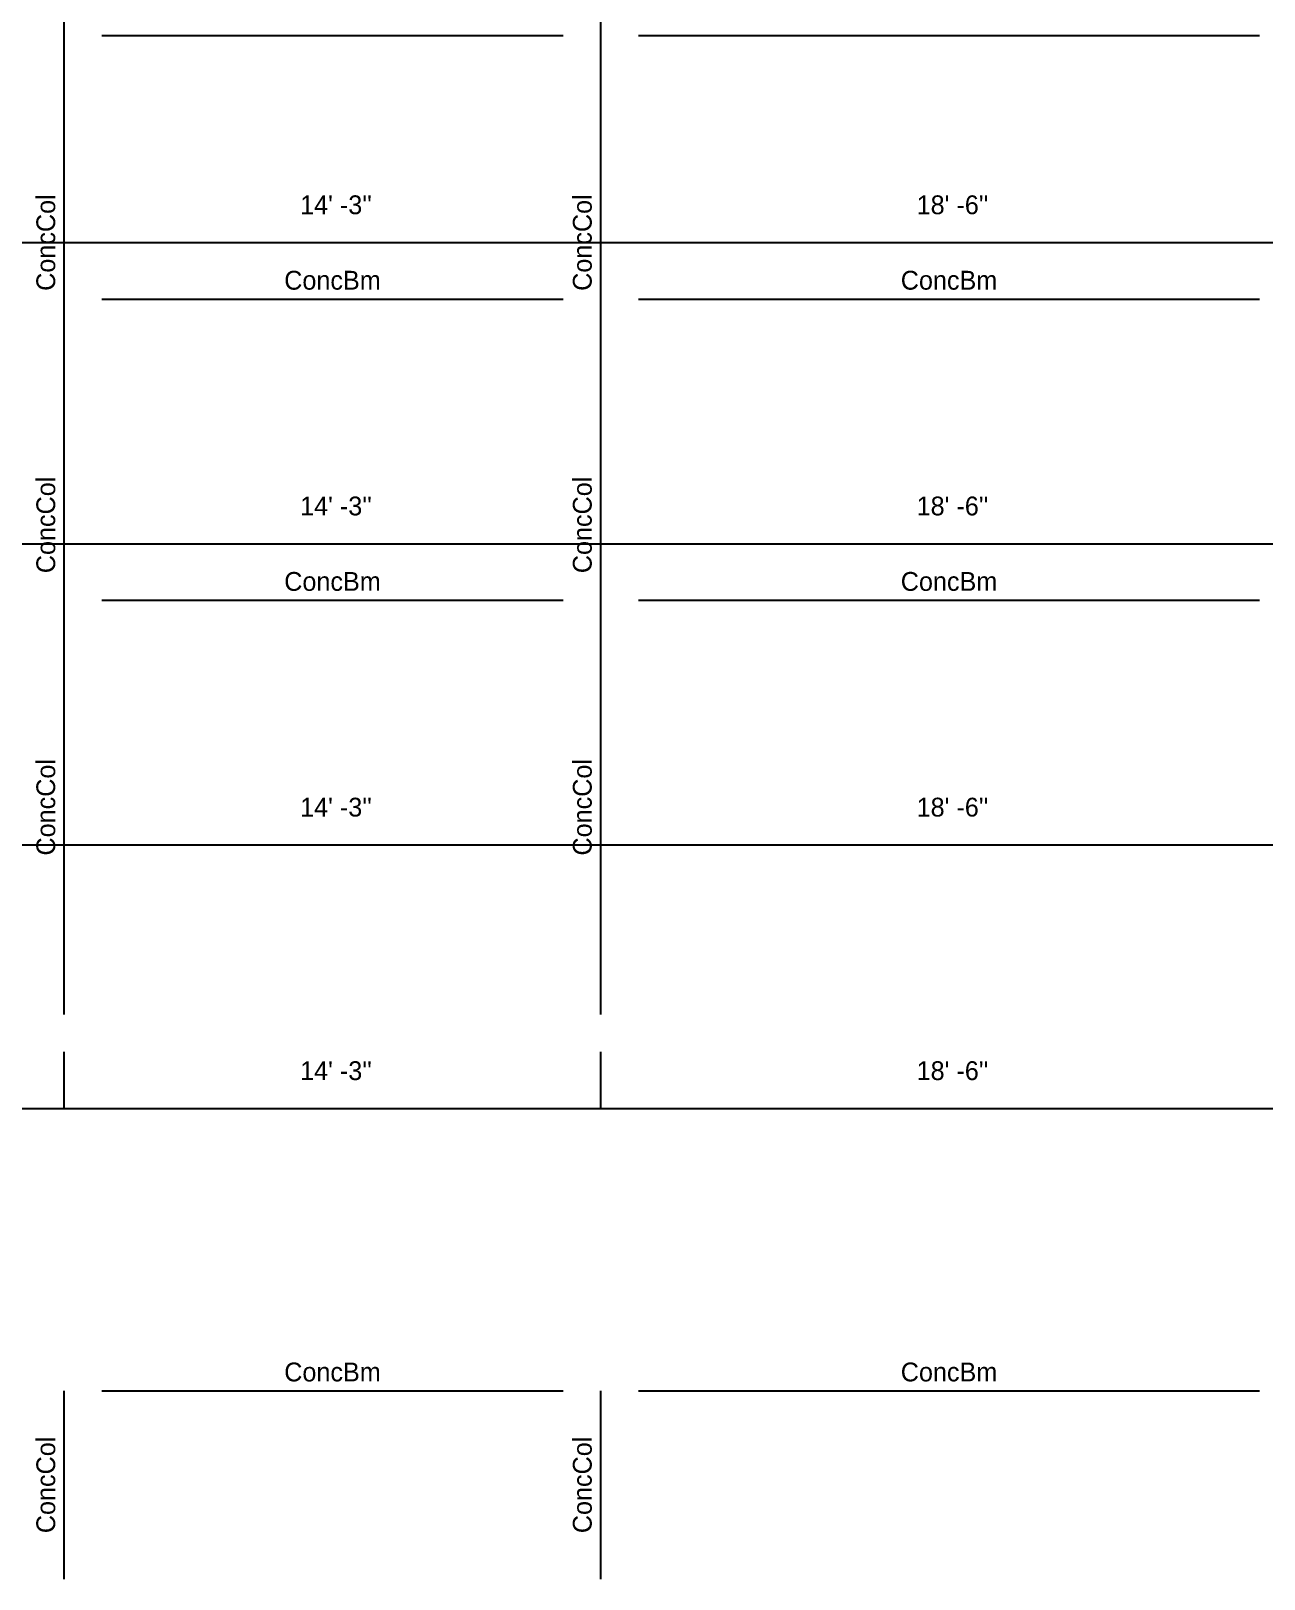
# Model space of a CAD drawing. Extents: x -38 to 2998, y -195 to 11529.
# Drawn here: x 1330.4 to 1723.4, y 1128 to 1621.5 of the extents above; entities that cross this region are included whole.
import ezdxf
from ezdxf.enums import TextEntityAlignment as Align

# ---------------------------------------------------------------- set-up
doc = ezdxf.new("R2010")
doc.units = 0
doc.header["$MEASUREMENT"] = 0
doc.layers.get('0').update_dxf_attribs({"linetype": 'CONTINUOUS'})
for name, color, linetype in [('CENTERLINES', 7, 'CONTINUOUS'), ('DIMENSIONS', 4, 'CONTINUOUS'), ('TEXT', 5, 'CONTINUOUS')]:
    doc.layers.add(name, color=color, linetype=linetype)
doc.dimstyles.get("Standard").update_dxf_attribs({"dimtxt": 0.18, "dimasz": 0.18, "dimexe": 0.18, "dimexo": 0.0625, "dimgap": 0.09, "dimtad": 0, "dimtih": 1, "dimtoh": 1, "dimdec": 4, "dimzin": 0, "dimtxsty": 'STANDARD', "dimcen": 0.09, "dimazin": 3, "dimtfac": 1, "dimtdec": 4, "dimtofl": 0, "dimtmove": 0, "dimatfit": 3, "dimtolj": 1, "dimtzin": 0})

# ---------------------------------------------------------------- blocks, each defined once
blk = doc.blocks.new('*D7671')
at = {"color": 1, "linetype": 'BYBLOCK'}
for points in [[(1174.77, 1366.77), (1173.71, 1365.71), (1166.29, 1358.29), (1165.23, 1357.23)], [(1345.77, 1366.77), (1344.71, 1365.71), (1337.29, 1358.29), (1336.23, 1357.23)]]:
    blk.add_solid(points, dxfattribs=at)
at = {"layer": 'DIMENSIONS', "color": 9, "linetype": 'BYBLOCK'}
for p, q in [((1170, 1362), (1170, 1380)), ((1341, 1362), (1341, 1380))]:
    blk.add_line(p, q, dxfattribs=at)
at = {"layer": 'DIMENSIONS', "color": 0, "linetype": 'BYBLOCK'}
blk.add_line((1170, 1362), (1341, 1362), dxfattribs=at)
at = {"layer": 'DIMENSIONS', "color": 0, "linetype": 'BYBLOCK', "insert": (1255.5, 1374), "char_height": 6, "attachment_point": 5}
blk.add_mtext("\\A1; 14' -3''", dxfattribs=at)
blk = doc.blocks.new('*D7672')
at = {"color": 1, "linetype": 'BYBLOCK'}
for points in [[(1345.77, 1366.77), (1344.71, 1365.71), (1337.29, 1358.29), (1336.23, 1357.23)], [(1516.77, 1366.77), (1515.71, 1365.71), (1508.29, 1358.29), (1507.23, 1357.23)]]:
    blk.add_solid(points, dxfattribs=at)
at = {"layer": 'DIMENSIONS', "color": 9, "linetype": 'BYBLOCK'}
for p, q in [((1341, 1362), (1341, 1380)), ((1512, 1362), (1512, 1380))]:
    blk.add_line(p, q, dxfattribs=at)
at = {"layer": 'DIMENSIONS', "color": 0, "linetype": 'BYBLOCK'}
blk.add_line((1341, 1362), (1512, 1362), dxfattribs=at)
at = {"layer": 'DIMENSIONS', "color": 0, "linetype": 'BYBLOCK', "insert": (1426.5, 1374), "char_height": 6, "attachment_point": 5}
blk.add_mtext("\\A1; 14' -3''", dxfattribs=at)
blk = doc.blocks.new('*D7673')
at = {"color": 1, "linetype": 'BYBLOCK'}
for points in [[(1516.77, 1366.77), (1515.71, 1365.71), (1508.29, 1358.29), (1507.23, 1357.23)], [(1738.77, 1366.77), (1737.71, 1365.71), (1730.29, 1358.29), (1729.23, 1357.23)]]:
    blk.add_solid(points, dxfattribs=at)
at = {"layer": 'DIMENSIONS', "color": 9, "linetype": 'BYBLOCK'}
for p, q in [((1512, 1362), (1512, 1380)), ((1734, 1362), (1734, 1380))]:
    blk.add_line(p, q, dxfattribs=at)
at = {"layer": 'DIMENSIONS', "color": 0, "linetype": 'BYBLOCK'}
blk.add_line((1512, 1362), (1734, 1362), dxfattribs=at)
at = {"layer": 'DIMENSIONS', "color": 0, "linetype": 'BYBLOCK', "insert": (1623, 1374), "char_height": 6, "attachment_point": 5}
blk.add_mtext("\\A1; 18' -6''", dxfattribs=at)
blk = doc.blocks.new('*D7687')
at = {"color": 1, "linetype": 'BYBLOCK'}
for points in [[(1174.77, 1558.77), (1173.71, 1557.71), (1166.29, 1550.29), (1165.23, 1549.23)], [(1345.77, 1558.77), (1344.71, 1557.71), (1337.29, 1550.29), (1336.23, 1549.23)]]:
    blk.add_solid(points, dxfattribs=at)
at = {"layer": 'DIMENSIONS', "color": 9, "linetype": 'BYBLOCK'}
for p, q in [((1170, 1554), (1170, 1572)), ((1341, 1554), (1341, 1572))]:
    blk.add_line(p, q, dxfattribs=at)
at = {"layer": 'DIMENSIONS', "color": 0, "linetype": 'BYBLOCK'}
blk.add_line((1170, 1554), (1341, 1554), dxfattribs=at)
at = {"layer": 'DIMENSIONS', "color": 0, "linetype": 'BYBLOCK', "insert": (1255.5, 1566), "char_height": 6, "attachment_point": 5}
blk.add_mtext("\\A1; 14' -3''", dxfattribs=at)
blk = doc.blocks.new('*D7688')
at = {"color": 1, "linetype": 'BYBLOCK'}
for points in [[(1345.77, 1558.77), (1344.71, 1557.71), (1337.29, 1550.29), (1336.23, 1549.23)], [(1516.77, 1558.77), (1515.71, 1557.71), (1508.29, 1550.29), (1507.23, 1549.23)]]:
    blk.add_solid(points, dxfattribs=at)
at = {"layer": 'DIMENSIONS', "color": 9, "linetype": 'BYBLOCK'}
for p, q in [((1341, 1554), (1341, 1572)), ((1512, 1554), (1512, 1572))]:
    blk.add_line(p, q, dxfattribs=at)
at = {"layer": 'DIMENSIONS', "color": 0, "linetype": 'BYBLOCK'}
blk.add_line((1341, 1554), (1512, 1554), dxfattribs=at)
at = {"layer": 'DIMENSIONS', "color": 0, "linetype": 'BYBLOCK', "insert": (1426.5, 1566), "char_height": 6, "attachment_point": 5}
blk.add_mtext("\\A1; 14' -3''", dxfattribs=at)
blk = doc.blocks.new('*D7689')
at = {"color": 1, "linetype": 'BYBLOCK'}
for points in [[(1516.77, 1558.77), (1515.71, 1557.71), (1508.29, 1550.29), (1507.23, 1549.23)], [(1738.77, 1558.77), (1737.71, 1557.71), (1730.29, 1550.29), (1729.23, 1549.23)]]:
    blk.add_solid(points, dxfattribs=at)
at = {"layer": 'DIMENSIONS', "color": 9, "linetype": 'BYBLOCK'}
for p, q in [((1512, 1554), (1512, 1572)), ((1734, 1554), (1734, 1572))]:
    blk.add_line(p, q, dxfattribs=at)
at = {"layer": 'DIMENSIONS', "color": 0, "linetype": 'BYBLOCK'}
blk.add_line((1512, 1554), (1734, 1554), dxfattribs=at)
at = {"layer": 'DIMENSIONS', "color": 0, "linetype": 'BYBLOCK', "insert": (1623, 1566), "char_height": 6, "attachment_point": 5}
blk.add_mtext("\\A1; 18' -6''", dxfattribs=at)
blk = doc.blocks.new('*D8141')
at = {"color": 1, "linetype": 'BYBLOCK'}
for points in [[(1174.77, 1282.77), (1173.71, 1281.71), (1166.29, 1274.29), (1165.23, 1273.23)], [(1345.77, 1282.77), (1344.71, 1281.71), (1337.29, 1274.29), (1336.23, 1273.23)]]:
    blk.add_solid(points, dxfattribs=at)
at = {"layer": 'DIMENSIONS', "color": 9, "linetype": 'BYBLOCK'}
for p, q in [((1170, 1278), (1170, 1296)), ((1341, 1278), (1341, 1296))]:
    blk.add_line(p, q, dxfattribs=at)
at = {"layer": 'DIMENSIONS', "color": 0, "linetype": 'BYBLOCK'}
blk.add_line((1170, 1278), (1341, 1278), dxfattribs=at)
at = {"layer": 'DIMENSIONS', "color": 0, "linetype": 'BYBLOCK', "insert": (1255.5, 1290), "char_height": 6, "attachment_point": 5}
blk.add_mtext("\\A1; 14' -3''", dxfattribs=at)
blk = doc.blocks.new('*D8142')
at = {"color": 1, "linetype": 'BYBLOCK'}
for points in [[(1345.77, 1282.77), (1344.71, 1281.71), (1337.29, 1274.29), (1336.23, 1273.23)], [(1516.77, 1282.77), (1515.71, 1281.71), (1508.29, 1274.29), (1507.23, 1273.23)]]:
    blk.add_solid(points, dxfattribs=at)
at = {"layer": 'DIMENSIONS', "color": 9, "linetype": 'BYBLOCK'}
for p, q in [((1341, 1278), (1341, 1296)), ((1512, 1278), (1512, 1296))]:
    blk.add_line(p, q, dxfattribs=at)
at = {"layer": 'DIMENSIONS', "color": 0, "linetype": 'BYBLOCK'}
blk.add_line((1341, 1278), (1512, 1278), dxfattribs=at)
at = {"layer": 'DIMENSIONS', "color": 0, "linetype": 'BYBLOCK', "insert": (1426.5, 1290), "char_height": 6, "attachment_point": 5}
blk.add_mtext("\\A1; 14' -3''", dxfattribs=at)
blk = doc.blocks.new('*D8143')
at = {"color": 1, "linetype": 'BYBLOCK'}
for points in [[(1516.77, 1282.77), (1515.71, 1281.71), (1508.29, 1274.29), (1507.23, 1273.23)], [(1738.77, 1282.77), (1737.71, 1281.71), (1730.29, 1274.29), (1729.23, 1273.23)]]:
    blk.add_solid(points, dxfattribs=at)
at = {"layer": 'DIMENSIONS', "color": 9, "linetype": 'BYBLOCK'}
for p, q in [((1512, 1278), (1512, 1296)), ((1734, 1278), (1734, 1296))]:
    blk.add_line(p, q, dxfattribs=at)
at = {"layer": 'DIMENSIONS', "color": 0, "linetype": 'BYBLOCK'}
blk.add_line((1512, 1278), (1734, 1278), dxfattribs=at)
at = {"layer": 'DIMENSIONS', "color": 0, "linetype": 'BYBLOCK', "insert": (1623, 1290), "char_height": 6, "attachment_point": 5}
blk.add_mtext("\\A1; 18' -6''", dxfattribs=at)
blk = doc.blocks.new('*D8157')
at = {"color": 1, "linetype": 'BYBLOCK'}
for points in [[(1174.77, 1462.77), (1173.71, 1461.71), (1166.29, 1454.29), (1165.23, 1453.23)], [(1345.77, 1462.77), (1344.71, 1461.71), (1337.29, 1454.29), (1336.23, 1453.23)]]:
    blk.add_solid(points, dxfattribs=at)
at = {"layer": 'DIMENSIONS', "color": 9, "linetype": 'BYBLOCK'}
for p, q in [((1170, 1458), (1170, 1476)), ((1341, 1458), (1341, 1476))]:
    blk.add_line(p, q, dxfattribs=at)
at = {"layer": 'DIMENSIONS', "color": 0, "linetype": 'BYBLOCK'}
blk.add_line((1170, 1458), (1341, 1458), dxfattribs=at)
at = {"layer": 'DIMENSIONS', "color": 0, "linetype": 'BYBLOCK', "insert": (1255.5, 1470), "char_height": 6, "attachment_point": 5}
blk.add_mtext("\\A1; 14' -3''", dxfattribs=at)
blk = doc.blocks.new('*D8158')
at = {"color": 1, "linetype": 'BYBLOCK'}
for points in [[(1345.77, 1462.77), (1344.71, 1461.71), (1337.29, 1454.29), (1336.23, 1453.23)], [(1516.77, 1462.77), (1515.71, 1461.71), (1508.29, 1454.29), (1507.23, 1453.23)]]:
    blk.add_solid(points, dxfattribs=at)
at = {"layer": 'DIMENSIONS', "color": 9, "linetype": 'BYBLOCK'}
for p, q in [((1341, 1458), (1341, 1476)), ((1512, 1458), (1512, 1476))]:
    blk.add_line(p, q, dxfattribs=at)
at = {"layer": 'DIMENSIONS', "color": 0, "linetype": 'BYBLOCK'}
blk.add_line((1341, 1458), (1512, 1458), dxfattribs=at)
at = {"layer": 'DIMENSIONS', "color": 0, "linetype": 'BYBLOCK', "insert": (1426.5, 1470), "char_height": 6, "attachment_point": 5}
blk.add_mtext("\\A1; 14' -3''", dxfattribs=at)
blk = doc.blocks.new('*D8159')
at = {"color": 1, "linetype": 'BYBLOCK'}
for points in [[(1516.77, 1462.77), (1515.71, 1461.71), (1508.29, 1454.29), (1507.23, 1453.23)], [(1738.77, 1462.77), (1737.71, 1461.71), (1730.29, 1454.29), (1729.23, 1453.23)]]:
    blk.add_solid(points, dxfattribs=at)
at = {"layer": 'DIMENSIONS', "color": 9, "linetype": 'BYBLOCK'}
for p, q in [((1512, 1458), (1512, 1476)), ((1734, 1458), (1734, 1476))]:
    blk.add_line(p, q, dxfattribs=at)
at = {"layer": 'DIMENSIONS', "color": 0, "linetype": 'BYBLOCK'}
blk.add_line((1512, 1458), (1734, 1458), dxfattribs=at)
at = {"layer": 'DIMENSIONS', "color": 0, "linetype": 'BYBLOCK', "insert": (1623, 1470), "char_height": 6, "attachment_point": 5}
blk.add_mtext("\\A1; 18' -6''", dxfattribs=at)
blk = doc.blocks.new('*D8611')
at = {"color": 1, "linetype": 'BYBLOCK'}
for points in [[(1174.77, 1282.77), (1173.71, 1281.71), (1166.29, 1274.29), (1165.23, 1273.23)], [(1345.77, 1282.77), (1344.71, 1281.71), (1337.29, 1274.29), (1336.23, 1273.23)]]:
    blk.add_solid(points, dxfattribs=at)
at = {"layer": 'DIMENSIONS', "color": 9, "linetype": 'BYBLOCK'}
for p, q in [((1170, 1278), (1170, 1296)), ((1341, 1278), (1341, 1296))]:
    blk.add_line(p, q, dxfattribs=at)
at = {"layer": 'DIMENSIONS', "color": 0, "linetype": 'BYBLOCK'}
blk.add_line((1170, 1278), (1341, 1278), dxfattribs=at)
at = {"layer": 'DIMENSIONS', "color": 0, "linetype": 'BYBLOCK', "insert": (1255.5, 1290), "char_height": 6, "attachment_point": 5}
blk.add_mtext("\\A1; 14' -3''", dxfattribs=at)
blk = doc.blocks.new('*D8612')
at = {"color": 1, "linetype": 'BYBLOCK'}
for points in [[(1345.77, 1282.77), (1344.71, 1281.71), (1337.29, 1274.29), (1336.23, 1273.23)], [(1516.77, 1282.77), (1515.71, 1281.71), (1508.29, 1274.29), (1507.23, 1273.23)]]:
    blk.add_solid(points, dxfattribs=at)
at = {"layer": 'DIMENSIONS', "color": 9, "linetype": 'BYBLOCK'}
for p, q in [((1341, 1278), (1341, 1296)), ((1512, 1278), (1512, 1296))]:
    blk.add_line(p, q, dxfattribs=at)
at = {"layer": 'DIMENSIONS', "color": 0, "linetype": 'BYBLOCK'}
blk.add_line((1341, 1278), (1512, 1278), dxfattribs=at)
at = {"layer": 'DIMENSIONS', "color": 0, "linetype": 'BYBLOCK', "insert": (1426.5, 1290), "char_height": 6, "attachment_point": 5}
blk.add_mtext("\\A1; 14' -3''", dxfattribs=at)
blk = doc.blocks.new('*D8613')
at = {"color": 1, "linetype": 'BYBLOCK'}
for points in [[(1516.77, 1282.77), (1515.71, 1281.71), (1508.29, 1274.29), (1507.23, 1273.23)], [(1738.77, 1282.77), (1737.71, 1281.71), (1730.29, 1274.29), (1729.23, 1273.23)]]:
    blk.add_solid(points, dxfattribs=at)
at = {"layer": 'DIMENSIONS', "color": 9, "linetype": 'BYBLOCK'}
for p, q in [((1512, 1278), (1512, 1296)), ((1734, 1278), (1734, 1296))]:
    blk.add_line(p, q, dxfattribs=at)
at = {"layer": 'DIMENSIONS', "color": 0, "linetype": 'BYBLOCK'}
blk.add_line((1512, 1278), (1734, 1278), dxfattribs=at)
at = {"layer": 'DIMENSIONS', "color": 0, "linetype": 'BYBLOCK', "insert": (1623, 1290), "char_height": 6, "attachment_point": 5}
blk.add_mtext("\\A1; 18' -6''", dxfattribs=at)
blk = doc.blocks.new('*D8627')
at = {"color": 1, "linetype": 'BYBLOCK'}
for points in [[(1174.77, 1462.77), (1173.71, 1461.71), (1166.29, 1454.29), (1165.23, 1453.23)], [(1345.77, 1462.77), (1344.71, 1461.71), (1337.29, 1454.29), (1336.23, 1453.23)]]:
    blk.add_solid(points, dxfattribs=at)
at = {"layer": 'DIMENSIONS', "color": 9, "linetype": 'BYBLOCK'}
for p, q in [((1170, 1458), (1170, 1476)), ((1341, 1458), (1341, 1476))]:
    blk.add_line(p, q, dxfattribs=at)
at = {"layer": 'DIMENSIONS', "color": 0, "linetype": 'BYBLOCK'}
blk.add_line((1170, 1458), (1341, 1458), dxfattribs=at)
at = {"layer": 'DIMENSIONS', "color": 0, "linetype": 'BYBLOCK', "insert": (1255.5, 1470), "char_height": 6, "attachment_point": 5}
blk.add_mtext("\\A1; 14' -3''", dxfattribs=at)
blk = doc.blocks.new('*D8628')
at = {"color": 1, "linetype": 'BYBLOCK'}
for points in [[(1345.77, 1462.77), (1344.71, 1461.71), (1337.29, 1454.29), (1336.23, 1453.23)], [(1516.77, 1462.77), (1515.71, 1461.71), (1508.29, 1454.29), (1507.23, 1453.23)]]:
    blk.add_solid(points, dxfattribs=at)
at = {"layer": 'DIMENSIONS', "color": 9, "linetype": 'BYBLOCK'}
for p, q in [((1341, 1458), (1341, 1476)), ((1512, 1458), (1512, 1476))]:
    blk.add_line(p, q, dxfattribs=at)
at = {"layer": 'DIMENSIONS', "color": 0, "linetype": 'BYBLOCK'}
blk.add_line((1341, 1458), (1512, 1458), dxfattribs=at)
at = {"layer": 'DIMENSIONS', "color": 0, "linetype": 'BYBLOCK', "insert": (1426.5, 1470), "char_height": 6, "attachment_point": 5}
blk.add_mtext("\\A1; 14' -3''", dxfattribs=at)
blk = doc.blocks.new('*D8629')
at = {"color": 1, "linetype": 'BYBLOCK'}
for points in [[(1516.77, 1462.77), (1515.71, 1461.71), (1508.29, 1454.29), (1507.23, 1453.23)], [(1738.77, 1462.77), (1737.71, 1461.71), (1730.29, 1454.29), (1729.23, 1453.23)]]:
    blk.add_solid(points, dxfattribs=at)
at = {"layer": 'DIMENSIONS', "color": 9, "linetype": 'BYBLOCK'}
for p, q in [((1512, 1458), (1512, 1476)), ((1734, 1458), (1734, 1476))]:
    blk.add_line(p, q, dxfattribs=at)
at = {"layer": 'DIMENSIONS', "color": 0, "linetype": 'BYBLOCK'}
blk.add_line((1512, 1458), (1734, 1458), dxfattribs=at)
at = {"layer": 'DIMENSIONS', "color": 0, "linetype": 'BYBLOCK', "insert": (1623, 1470), "char_height": 6, "attachment_point": 5}
blk.add_mtext("\\A1; 18' -6''", dxfattribs=at)
blk = doc.blocks.new('*D9081')
at = {"color": 1, "linetype": 'BYBLOCK'}
for points in [[(1174.77, 1282.77), (1173.71, 1281.71), (1166.29, 1274.29), (1165.23, 1273.23)], [(1345.77, 1282.77), (1344.71, 1281.71), (1337.29, 1274.29), (1336.23, 1273.23)]]:
    blk.add_solid(points, dxfattribs=at)
at = {"layer": 'DIMENSIONS', "color": 9, "linetype": 'BYBLOCK'}
for p, q in [((1170, 1278), (1170, 1296)), ((1341, 1278), (1341, 1296))]:
    blk.add_line(p, q, dxfattribs=at)
at = {"layer": 'DIMENSIONS', "color": 0, "linetype": 'BYBLOCK'}
blk.add_line((1170, 1278), (1341, 1278), dxfattribs=at)
at = {"layer": 'DIMENSIONS', "color": 0, "linetype": 'BYBLOCK', "insert": (1255.5, 1290), "char_height": 6, "attachment_point": 5}
blk.add_mtext("\\A1; 14' -3''", dxfattribs=at)
blk = doc.blocks.new('*D9082')
at = {"color": 1, "linetype": 'BYBLOCK'}
for points in [[(1345.77, 1282.77), (1344.71, 1281.71), (1337.29, 1274.29), (1336.23, 1273.23)], [(1516.77, 1282.77), (1515.71, 1281.71), (1508.29, 1274.29), (1507.23, 1273.23)]]:
    blk.add_solid(points, dxfattribs=at)
at = {"layer": 'DIMENSIONS', "color": 9, "linetype": 'BYBLOCK'}
for p, q in [((1341, 1278), (1341, 1296)), ((1512, 1278), (1512, 1296))]:
    blk.add_line(p, q, dxfattribs=at)
at = {"layer": 'DIMENSIONS', "color": 0, "linetype": 'BYBLOCK'}
blk.add_line((1341, 1278), (1512, 1278), dxfattribs=at)
at = {"layer": 'DIMENSIONS', "color": 0, "linetype": 'BYBLOCK', "insert": (1426.5, 1290), "char_height": 6, "attachment_point": 5}
blk.add_mtext("\\A1; 14' -3''", dxfattribs=at)
blk = doc.blocks.new('*D9083')
at = {"color": 1, "linetype": 'BYBLOCK'}
for points in [[(1516.77, 1282.77), (1515.71, 1281.71), (1508.29, 1274.29), (1507.23, 1273.23)], [(1738.77, 1282.77), (1737.71, 1281.71), (1730.29, 1274.29), (1729.23, 1273.23)]]:
    blk.add_solid(points, dxfattribs=at)
at = {"layer": 'DIMENSIONS', "color": 9, "linetype": 'BYBLOCK'}
for p, q in [((1512, 1278), (1512, 1296)), ((1734, 1278), (1734, 1296))]:
    blk.add_line(p, q, dxfattribs=at)
at = {"layer": 'DIMENSIONS', "color": 0, "linetype": 'BYBLOCK'}
blk.add_line((1512, 1278), (1734, 1278), dxfattribs=at)
at = {"layer": 'DIMENSIONS', "color": 0, "linetype": 'BYBLOCK', "insert": (1623, 1290), "char_height": 6, "attachment_point": 5}
blk.add_mtext("\\A1; 18' -6''", dxfattribs=at)
blk = doc.blocks.new('*D9097')
at = {"color": 1, "linetype": 'BYBLOCK'}
for points in [[(1174.77, 1462.77), (1173.71, 1461.71), (1166.29, 1454.29), (1165.23, 1453.23)], [(1345.77, 1462.77), (1344.71, 1461.71), (1337.29, 1454.29), (1336.23, 1453.23)]]:
    blk.add_solid(points, dxfattribs=at)
at = {"layer": 'DIMENSIONS', "color": 9, "linetype": 'BYBLOCK'}
for p, q in [((1170, 1458), (1170, 1476)), ((1341, 1458), (1341, 1476))]:
    blk.add_line(p, q, dxfattribs=at)
at = {"layer": 'DIMENSIONS', "color": 0, "linetype": 'BYBLOCK'}
blk.add_line((1170, 1458), (1341, 1458), dxfattribs=at)
at = {"layer": 'DIMENSIONS', "color": 0, "linetype": 'BYBLOCK', "insert": (1255.5, 1470), "char_height": 6, "attachment_point": 5}
blk.add_mtext("\\A1; 14' -3''", dxfattribs=at)
blk = doc.blocks.new('*D9098')
at = {"color": 1, "linetype": 'BYBLOCK'}
for points in [[(1345.77, 1462.77), (1344.71, 1461.71), (1337.29, 1454.29), (1336.23, 1453.23)], [(1516.77, 1462.77), (1515.71, 1461.71), (1508.29, 1454.29), (1507.23, 1453.23)]]:
    blk.add_solid(points, dxfattribs=at)
at = {"layer": 'DIMENSIONS', "color": 9, "linetype": 'BYBLOCK'}
for p, q in [((1341, 1458), (1341, 1476)), ((1512, 1458), (1512, 1476))]:
    blk.add_line(p, q, dxfattribs=at)
at = {"layer": 'DIMENSIONS', "color": 0, "linetype": 'BYBLOCK'}
blk.add_line((1341, 1458), (1512, 1458), dxfattribs=at)
at = {"layer": 'DIMENSIONS', "color": 0, "linetype": 'BYBLOCK', "insert": (1426.5, 1470), "char_height": 6, "attachment_point": 5}
blk.add_mtext("\\A1; 14' -3''", dxfattribs=at)
blk = doc.blocks.new('*D9099')
at = {"color": 1, "linetype": 'BYBLOCK'}
for points in [[(1516.77, 1462.77), (1515.71, 1461.71), (1508.29, 1454.29), (1507.23, 1453.23)], [(1738.77, 1462.77), (1737.71, 1461.71), (1730.29, 1454.29), (1729.23, 1453.23)]]:
    blk.add_solid(points, dxfattribs=at)
at = {"layer": 'DIMENSIONS', "color": 9, "linetype": 'BYBLOCK'}
for p, q in [((1512, 1458), (1512, 1476)), ((1734, 1458), (1734, 1476))]:
    blk.add_line(p, q, dxfattribs=at)
at = {"layer": 'DIMENSIONS', "color": 0, "linetype": 'BYBLOCK'}
blk.add_line((1512, 1458), (1734, 1458), dxfattribs=at)
at = {"layer": 'DIMENSIONS', "color": 0, "linetype": 'BYBLOCK', "insert": (1623, 1470), "char_height": 6, "attachment_point": 5}
blk.add_mtext("\\A1; 18' -6''", dxfattribs=at)

msp = doc.modelspace()

# ---------------------------------------------------------------- linework, layer by layer
at = {"layer": 'CENTERLINES', "color": 0, "linetype": 'CONTINUOUS'}
for p, q in [((1341, 1584), (1341, 1728)), ((1512, 1584), (1512, 1728)), ((1341, 1488), (1341, 1620)), ((1341, 1488), (1341, 1620)), ((1341, 1488), (1341, 1620)), ((1353, 1620), (1500, 1620)), ((1353, 1620), (1500, 1620)), ((1353, 1620), (1500, 1620)), ((1512, 1488), (1512, 1620)), ((1512, 1488), (1512, 1620)), ((1512, 1488), (1512, 1620)), ((1524, 1620), (1722, 1620)), ((1524, 1620), (1722, 1620)), ((1524, 1620), (1722, 1620)), ((1341, 1392), (1341, 1536)), ((1353, 1536), (1500, 1536)), ((1512, 1392), (1512, 1536)), ((1524, 1536), (1722, 1536)), ((1341, 1308), (1341, 1440)), ((1341, 1308), (1341, 1440)), ((1341, 1308), (1341, 1440)), ((1353, 1440), (1500, 1440)), ((1353, 1440), (1500, 1440)), ((1353, 1440), (1500, 1440)), ((1512, 1308), (1512, 1440)), ((1512, 1308), (1512, 1440)), ((1512, 1308), (1512, 1440)), ((1524, 1440), (1722, 1440)), ((1524, 1440), (1722, 1440)), ((1524, 1440), (1722, 1440)), ((1341, 1128), (1341, 1188)), ((1353, 1188), (1500, 1188)), ((1512, 1128), (1512, 1188)), ((1524, 1188), (1722, 1188))]:
    msp.add_line(p, q, dxfattribs=at)

# ---------------------------------------------------------------- texts
at = {"layer": 'TEXT', "color": 0}
for p in [(1335, 1554), (1335, 1554), (1335, 1554), (1506, 1554), (1506, 1554), (1506, 1554), (1335, 1464), (1506, 1464), (1335, 1374), (1335, 1374), (1335, 1374), (1506, 1374), (1506, 1374), (1506, 1374), (1335, 1158), (1506, 1158)]:
    msp.add_text('ConcCol', height=6, rotation=90, dxfattribs=at).set_placement(p, align=Align.MIDDLE)
for p in [(1426.5, 1542), (1623, 1542), (1426.5, 1446), (1426.5, 1446), (1426.5, 1446), (1623, 1446), (1623, 1446), (1623, 1446), (1426.5, 1194), (1623, 1194)]:
    msp.add_text('ConcBm', height=6, dxfattribs=at).set_placement(p, align=Align.MIDDLE)

# ---------------------------------------------------------------- dimensions: what is measured, and where the dimension line sits
at = {"layer": 'DIMENSIONS'}
for base, p1, p2, picture, middle in [((1341, 1554), (1170, 1542), (1341, 1542), '*D7687', (1255.5, 1542)), ((1512, 1554), (1341, 1542), (1512, 1542), '*D7688', (1426.5, 1542)), ((1734, 1554), (1512, 1542), (1734, 1542), '*D7689', (1623, 1542)), ((1341, 1458), (1170, 1446), (1341, 1446), '*D8157', (1255.5, 1446)), ((1341, 1458), (1170, 1446), (1341, 1446), '*D8627', (1255.5, 1446)), ((1341, 1458), (1170, 1446), (1341, 1446), '*D9097', (1255.5, 1446)), ((1512, 1458), (1341, 1446), (1512, 1446), '*D8158', (1426.5, 1446)), ((1512, 1458), (1341, 1446), (1512, 1446), '*D8628', (1426.5, 1446)), ((1512, 1458), (1341, 1446), (1512, 1446), '*D9098', (1426.5, 1446)), ((1734, 1458), (1512, 1446), (1734, 1446), '*D8159', (1623, 1446)), ((1734, 1458), (1512, 1446), (1734, 1446), '*D8629', (1623, 1446)), ((1734, 1458), (1512, 1446), (1734, 1446), '*D9099', (1623, 1446)), ((1341, 1362), (1170, 1350), (1341, 1350), '*D7671', (1255.5, 1350)), ((1512, 1362), (1341, 1350), (1512, 1350), '*D7672', (1426.5, 1350)), ((1734, 1362), (1512, 1350), (1734, 1350), '*D7673', (1623, 1350)), ((1341, 1278), (1170, 1266), (1341, 1266), '*D8141', (1255.5, 1266)), ((1341, 1278), (1170, 1266), (1341, 1266), '*D8611', (1255.5, 1266)), ((1341, 1278), (1170, 1266), (1341, 1266), '*D9081', (1255.5, 1266)), ((1512, 1278), (1341, 1266), (1512, 1266), '*D8142', (1426.5, 1266)), ((1512, 1278), (1341, 1266), (1512, 1266), '*D8612', (1426.5, 1266)), ((1512, 1278), (1341, 1266), (1512, 1266), '*D9082', (1426.5, 1266)), ((1734, 1278), (1512, 1266), (1734, 1266), '*D8143', (1623, 1266)), ((1734, 1278), (1512, 1266), (1734, 1266), '*D8613', (1623, 1266)), ((1734, 1278), (1512, 1266), (1734, 1266), '*D9083', (1623, 1266))]:
    dim = msp.add_linear_dim(base=base, p1=p1, p2=p2, dimstyle='STANDARD', dxfattribs=at)
    dim.commit()
    dim.dimension.update_dxf_attribs({"geometry": picture, "text_midpoint": middle})

doc.saveas('drawing.dxf')
